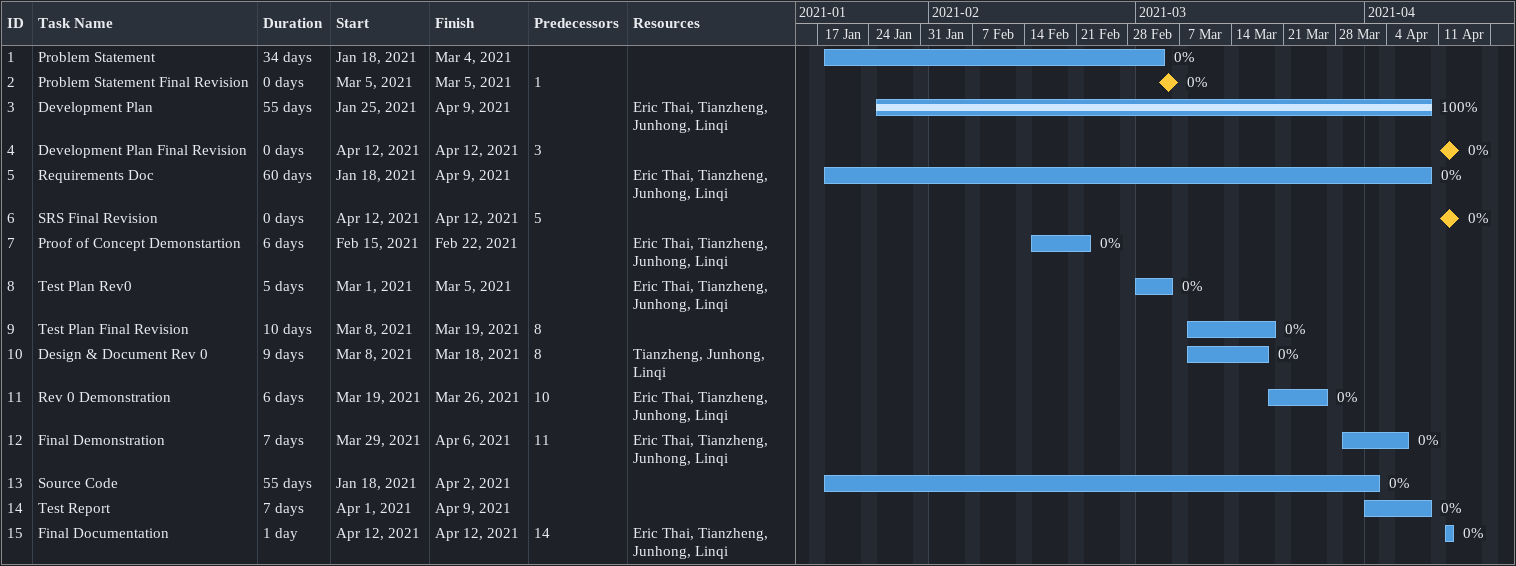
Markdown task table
| ID | Task | Duration | Start | Finish | Predecessors | Resources | % complete |
|---|---|---|---|---|---|---|---|
| 1 | Problem Statement | 34d | 2021-01-18 | 2021-03-04 |  |  | 0 |
| 2 | Problem Statement Final Revision | 0d | 2021-03-05 | 2021-03-05 | 1 |  | 0 |
| 3 | Development Plan | 55d | 2021-01-25 | 2021-04-09 |  | Eric Thai, Tianzheng, Junhong, Linqi | 100 |
| 4 | Development Plan Final Revision | 0d | 2021-04-12 | 2021-04-12 | 3 |  | 0 |
| 5 | Requirements Doc | 60d | 2021-01-18 | 2021-04-09 |  | Eric Thai, Tianzheng, Junhong, Linqi | 0 |
| 6 | SRS Final Revision | 0d | 2021-04-12 | 2021-04-12 | 5 |  | 0 |
| 7 | Proof of Concept Demonstartion | 6d | 2021-02-15 | 2021-02-22 |  | Eric Thai, Tianzheng, Junhong, Linqi | 0 |
| 8 | Test Plan Rev0 | 5d | 2021-03-01 | 2021-03-05 |  | Eric Thai, Tianzheng, Junhong, Linqi | 0 |
| 9 | Test Plan Final Revision | 10d | 2021-03-08 | 2021-03-19 | 8 |  | 0 |
| 10 | Design & Document Rev 0 | 9d | 2021-03-08 | 2021-03-18 | 8 | Tianzheng, Junhong, Linqi | 0 |
| 11 | Rev 0 Demonstration | 6d | 2021-03-19 | 2021-03-26 | 10 | Eric Thai, Tianzheng, Junhong, Linqi | 0 |
| 12 | Final Demonstration | 7d | 2021-03-29 | 2021-04-06 | 11 | Eric Thai, Tianzheng, Junhong, Linqi | 0 |
| 13 | Source Code | 55d | 2021-01-18 | 2021-04-02 |  |  | 0 |
| 14 | Test Report | 7d | 2021-04-01 | 2021-04-09 |  |  | 0 |
| 15 | Final Documentation | 1d | 2021-04-12 | 2021-04-12 | 14 | Eric Thai, Tianzheng, Junhong, Linqi | 0 |
